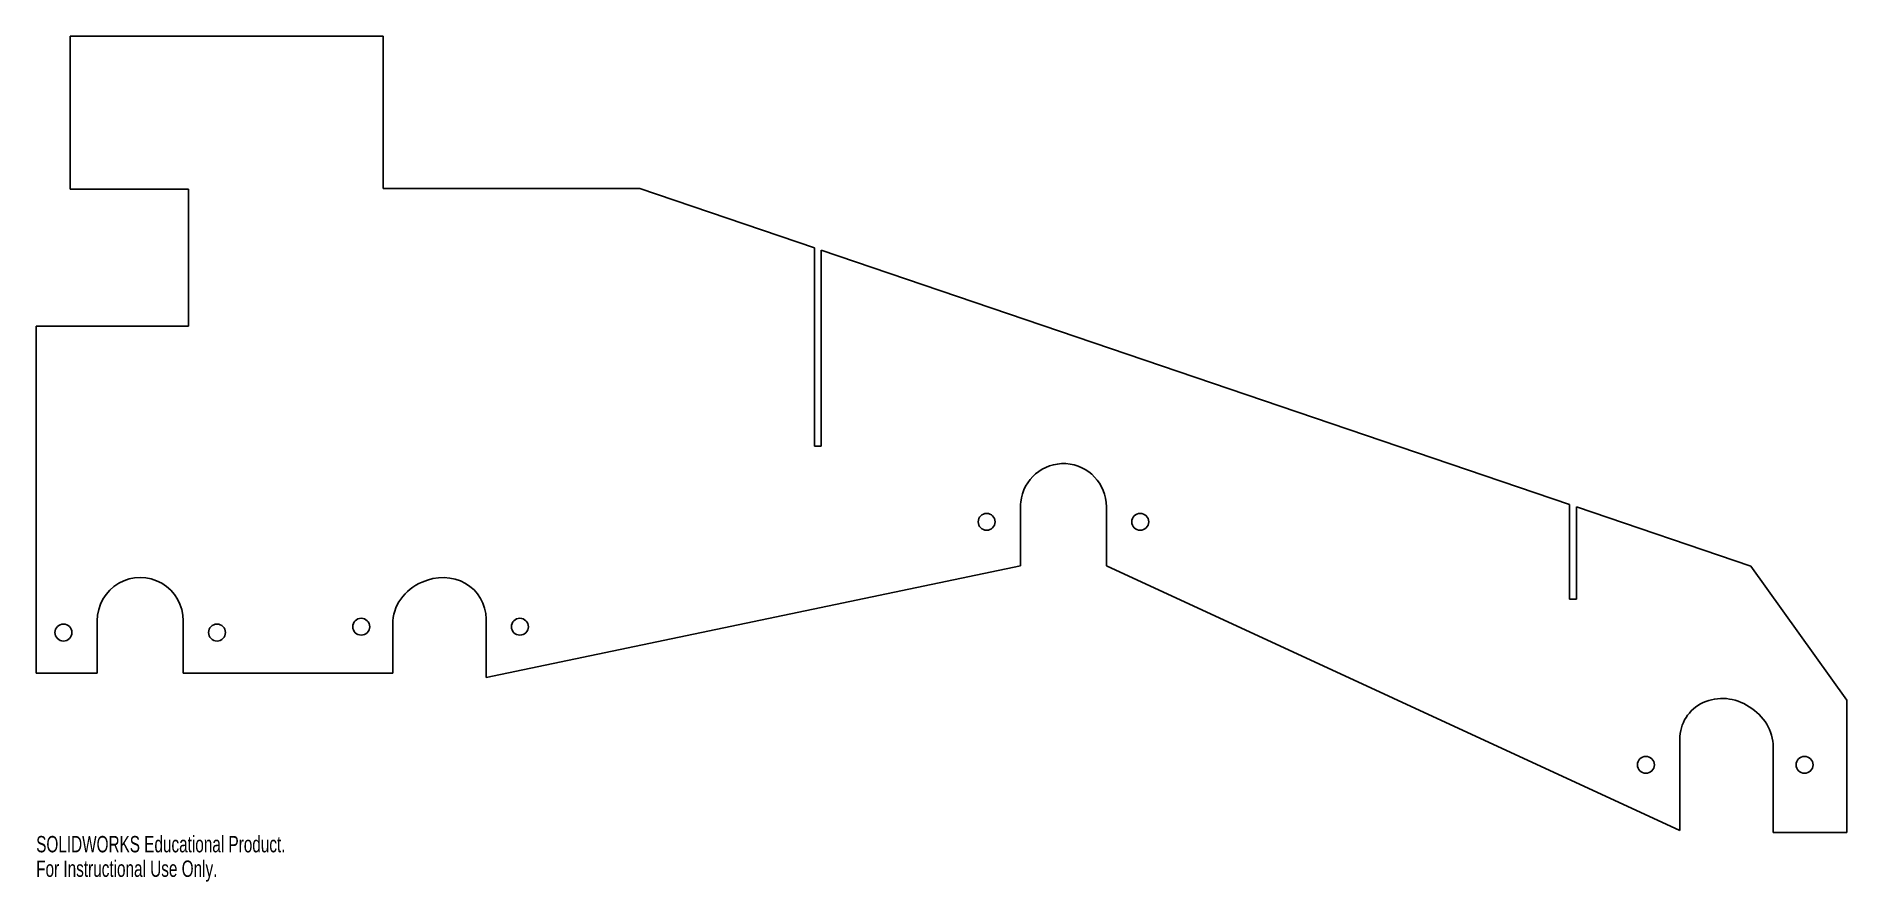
# Model space of a CAD drawing. Header units: millimetres. Extents: x -555 to -20, y 202 to 452.
import ezdxf

# ---------------------------------------------------------------- set-up
doc = ezdxf.new("R2010")
doc.units = ezdxf.units.MM
doc.styles.add('SLDTEXTSTYLE0', font='TXT', dxfattribs={"width": 0.7})

msp = doc.modelspace()

# ---------------------------------------------------------------- linework, layer by layer
at = {"color": 7, "linetype": 'Continuous', "lineweight": 25}
for p, q in [((-452.43, 451.73), (-544.96, 451.73)), ((-544.96, 451.73), (-544.96, 406.48)), ((-452.43, 406.73), (-452.43, 451.73)), ((-376.56, 406.73), (-452.43, 406.73)), ((-324.96, 389.18), (-376.56, 406.73)), ((-544.96, 406.48), (-509.96, 406.48)), ((-509.96, 406.48), (-509.96, 366.06)), ((-324.96, 330.5), (-324.96, 389.18)), ((-101.75, 313.28), (-322.96, 388.5)), ((-322.96, 388.5), (-322.96, 330.5)), ((-509.96, 366.06), (-554.96, 366.06)), ((-554.96, 366.06), (-554.96, 263.44)), ((-322.96, 330.5), (-324.96, 330.5)), ((-264.05, 295.19), (-264.05, 311.71)), ((-238.65, 312.66), (-238.65, 295.19)), ((-101.75, 285.28), (-101.75, 313.28)), ((-48.23, 295.08), (-99.75, 312.6)), ((-99.75, 312.6), (-99.75, 285.28)), ((-422, 262.18), (-264.05, 295.19)), ((-238.65, 295.19), (-69.2, 216.9)), ((-19.83, 255.42), (-48.23, 295.08)), ((-99.75, 285.28), (-101.75, 285.28)), ((-536.92, 263.44), (-536.92, 278.87)), ((-511.52, 278.88), (-511.52, 263.44)), ((-422, 279.51), (-422, 262.18)), ((-449.6, 263.44), (-449.6, 277.93)), ((-554.96, 263.44), (-536.92, 263.44)), ((-511.52, 263.44), (-449.6, 263.44)), ((-19.83, 216.34), (-19.83, 255.42)), ((-69.2, 216.9), (-69.2, 243.88)), ((-41.61, 241.62), (-41.61, 216.34)), ((-41.61, 216.34), (-19.83, 216.34))]:
    msp.add_line(p, q, dxfattribs=at)
for centre in [(-274.05, 308.19), (-228.65, 308.19), (-458.9, 277.18), (-412, 277.18), (-546.92, 275.44), (-501.52, 275.44), (-79.2, 236.34), (-32.3, 236.34)]:
    msp.add_circle(centre, 2.5, dxfattribs=at)
for centre, major_axis, ratio, start_param, end_param in [((-251.35, 312.64), (-1.48, -12.67), 0.995838, 1.687627, 4.719566), ((-251.37, 312.46), (-1.48, -12.67), 0.995838, 4.705212, 4.887074), ((-524.22, 278.88), (-0.03, -12.85), 0.988517, 1.572832, 4.714425), ((-436.15, 278.57), (-12.44, -5.46), 0.934631, 4.684384, 5.894046), ((-435.45, 278.88), (-12.44, -5.46), 0.934631, 2.752453, 4.740394), ((-55.75, 242.97), (-11.63, 7.3), 0.92484, 4.682435, 6.809444), ((-55.05, 242.53), (-11.63, 7.3), 0.92484, 3.667852, 4.742343)]:
    msp.add_ellipse(centre, major_axis=major_axis, ratio=ratio, start_param=start_param, end_param=end_param, dxfattribs=at)

# ---------------------------------------------------------------- texts
at = {"color": 7, "linetype": 'Continuous', "char_height": 4.8336, "attachment_point": 1, "style": 'SLDTEXTSTYLE0'}
for s, insert in [('SOLIDWORKS Educational Product.', (-554.96, 215.32)), ('For Instructional Use Only.', (-554.96, 208.07))]:
    msp.add_mtext(s, dxfattribs=dict(at, insert=insert))

doc.saveas('drawing.dxf')
